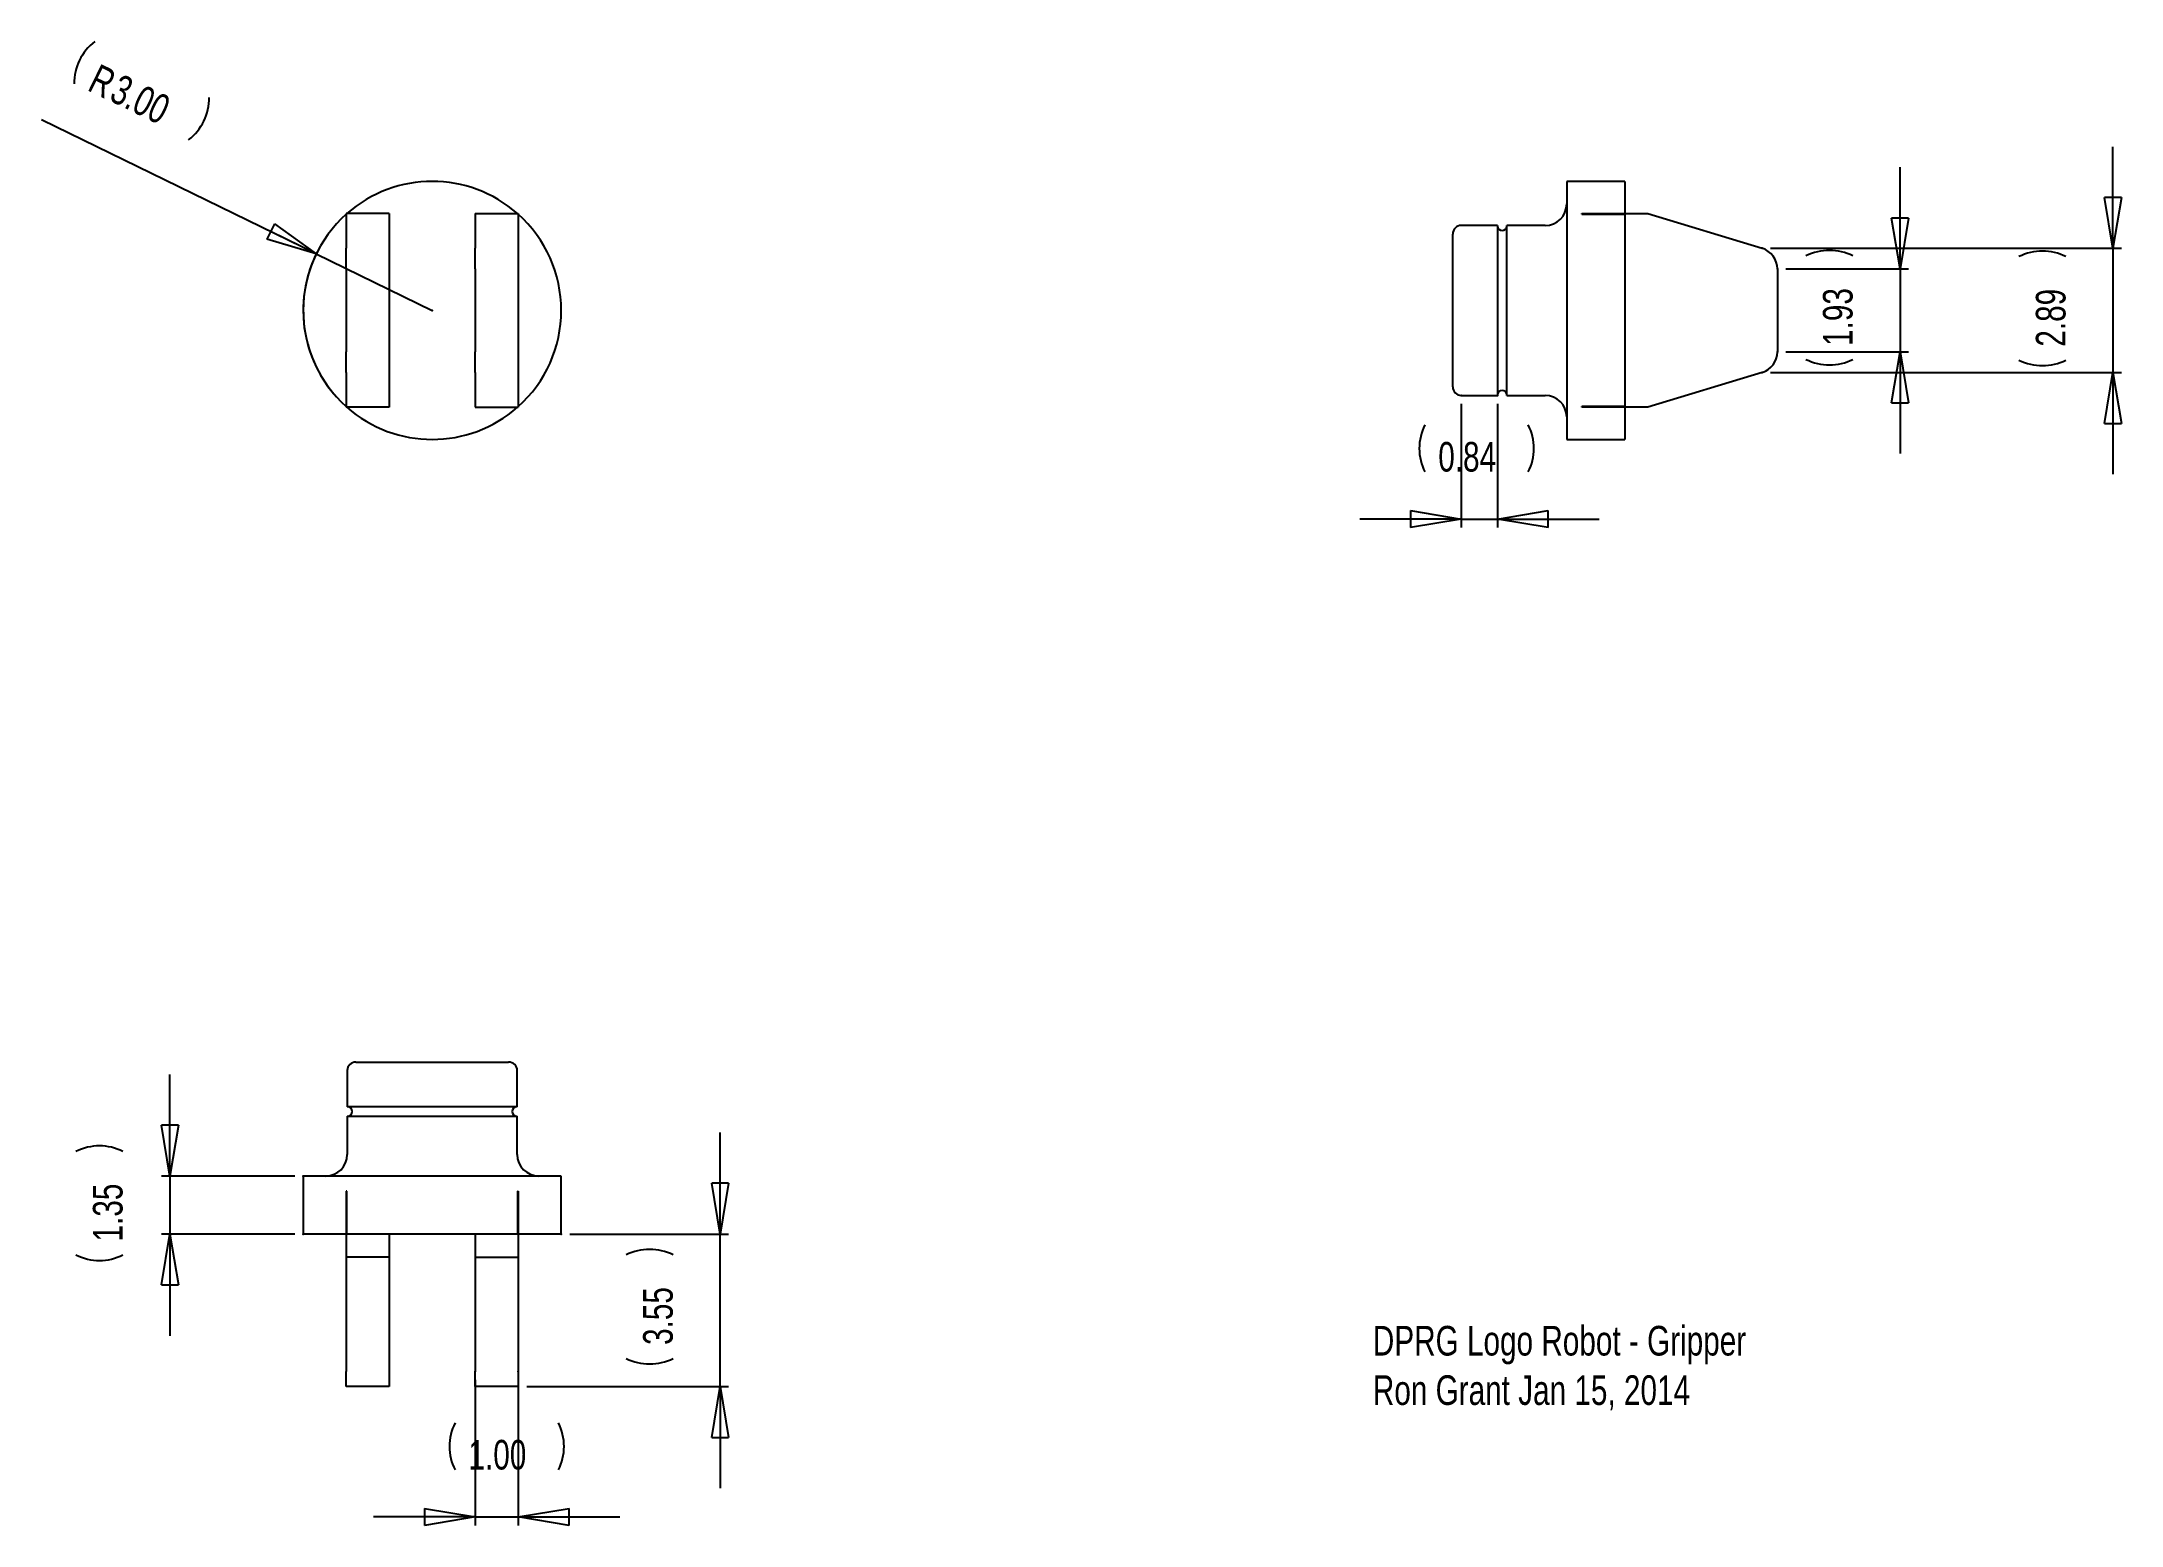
# Model space of a CAD drawing. Extents: x 0.93 to 10.6, y 0.72 to 7.63.
import ezdxf

# ---------------------------------------------------------------- set-up
doc = ezdxf.new("R2010")
doc.units = 0
doc.header["$MEASUREMENT"] = 0
doc.header["$PDSIZE"] = -1
doc.styles.add('SLDTEXTSTYLE0', font='txt', dxfattribs={"width": 0.75})
doc.dimstyles.new('SLDDIMSTYLE0', dxfattribs={"dimtxt": 0.137795, "dimasz": 0.23622, "dimexe": 0.03937, "dimexo": 0.0625, "dimgap": 0.034449, "dimtad": 0, "dimtih": 1, "dimtoh": 1, "dimlfac": 5, "dimzin": 4, "dimdsep": 46, "dimtxsty": 'Standard', "dimblk1": 'CLOSED', "dimblk2": 'CLOSED', "dimsah": 1, "dimcen": 0.09, "dimclrd": 255, "dimclre": 255, "dimclrt": 255, "dimadec": 0, "dimazin": 0, "dimtfac": 1, "dimtdec": 4, "dimtofl": 0, "dimtmove": 0, "dimatfit": 3, "dimfxl": 1, "dimtolj": 1, "dimtzin": 12, "dimarcsym": 0})
doc.dimstyles.new('SLDDIMSTYLE1', dxfattribs={"dimtxt": 0.137795, "dimasz": 0.23622, "dimexe": 0.03937, "dimexo": 0.0625, "dimgap": 0.034449, "dimtad": 0, "dimtih": 1, "dimtoh": 1, "dimlfac": 5, "dimzin": 12, "dimdsep": 46, "dimtxsty": 'Standard', "dimblk1": 'CLOSED', "dimblk2": 'CLOSED', "dimsah": 1, "dimcen": 0.09, "dimclrd": 255, "dimclre": 255, "dimclrt": 255, "dimadec": 0, "dimazin": 0, "dimtfac": 1, "dimtdec": 4, "dimtofl": 0, "dimtmove": 0, "dimatfit": 3, "dimfxl": 1, "dimtolj": 1, "dimtzin": 12, "dimarcsym": 0})
doc.dimstyles.new('SLDDIMSTYLE2', dxfattribs={"dimtxt": 0.137795, "dimasz": 0.23622, "dimexe": 0.03937, "dimexo": 0.0625, "dimgap": 0.034449, "dimtad": 0, "dimtih": 1, "dimtoh": 1, "dimlfac": 5, "dimzin": 4, "dimdsep": 46, "dimtxsty": 'Standard', "dimblk1": 'CLOSED', "dimblk2": 'CLOSED', "dimsah": 1, "dimcen": 0.09, "dimclrd": 255, "dimclre": 255, "dimclrt": 255, "dimadec": 0, "dimazin": 0, "dimtfac": 1, "dimtdec": 4, "dimtofl": 0, "dimtmove": 0, "dimatfit": 3, "dimfxl": 1, "dimtolj": 1, "dimtzin": 12, "dimarcsym": 0})
doc.dimstyles.new('SLDDIMSTYLE3', dxfattribs={"dimtxt": 0.137795, "dimasz": 0.23622, "dimexe": 0.03937, "dimexo": 0.0625, "dimgap": 0.034449, "dimtad": 0, "dimtih": 1, "dimtoh": 1, "dimlfac": 5, "dimdsep": 46, "dimtxsty": 'Standard', "dimblk1": 'CLOSED', "dimblk2": 'CLOSED', "dimsah": 1, "dimcen": 0.09, "dimclrd": 255, "dimclre": 255, "dimclrt": 255, "dimadec": 0, "dimazin": 0, "dimtfac": 1, "dimtdec": 4, "dimtofl": 0, "dimtmove": 0, "dimatfit": 3, "dimfxl": 1, "dimtolj": 1, "dimtzin": 12, "dimarcsym": 0})

# ---------------------------------------------------------------- blocks, each defined once
blk = doc.blocks.new('_CLOSED')
for p, q in [((-1, 0.166667), (0, 0)), ((-1, 0.166667), (-1, -0.166667)), ((0, 0), (-1, -0.166667)), ((0, 0), (-1, 0))]:
    blk.add_line(p, q)
blk = doc.blocks.new('*D0')
at = {"color": 7, "linetype": 'Continuous'}
for q in [(0.9334, 7.2613), (2.75, 6.375)]:
    blk.add_line((2.2108, 6.6381), q, dxfattribs=at)
for centre, radius, start, end in [((1.3291, 7.4311), 0.2444, 127.42821, 180.55831), ((1.4686, 7.363), 0.2444, 307.42821, 0.55831), ((2.75, 6.375), 0.6, 150.23907, 224.83619)]:
    blk.add_arc(centre, radius, start, end, dxfattribs=at)
at = {"color": 7}
for p in [(2.2108, 6.6381), (2.75, 6.375)]:
    blk.add_point(p, dxfattribs=at)
at = {"xscale": 0.2362204724, "yscale": 0.2362204724, "rotation": 333.9932564902}
blk.add_blockref('_CLOSED', (2.2108, 6.6381), dxfattribs=at)
at = {"color": 255, "char_height": 0.1378, "attachment_point": 7, "rotation": 333.99326, "style": 'SLDTEXTSTYLE0'}
for s, insert in [('R', (1.1408, 7.4013)), ('3.00', (1.2409, 7.3525))]:
    blk.add_mtext(s, dxfattribs=dict(at, insert=insert))
blk = doc.blocks.new('*D2')
at = {"color": 7, "linetype": 'Continuous'}
for p, q in [((4.0889, 2.0798), (4.0889, 2.5522)), ((3.3894, 2.0798), (4.1283, 2.0798)), ((4.0889, 1.3702), (4.0889, 2.0798)), ((3.1894, 1.3702), (4.1283, 1.3702)), ((4.0889, 1.3702), (4.0889, 0.8978))]:
    blk.add_line(p, q, dxfattribs=at)
for centre, start, end in [((3.761, 1.7642), 63.43495, 116.56505), ((3.761, 1.7203), 243.43495, 296.56505)]:
    blk.add_arc(centre, 0.2444, start, end, dxfattribs=at)
at = {"color": 7}
for p in [(3.35, 2.0798), (3.15, 1.3702)]:
    blk.add_point(p, dxfattribs=at)
at = {"xscale": 0.2362204724, "yscale": 0.2362204724}
for p, rotation in [((4.0889, 2.0798), 270), ((4.0889, 1.3702), 90)]:
    blk.add_blockref('_CLOSED', p, dxfattribs=dict(at, rotation=rotation))
at = {"color": 255, "insert": (3.8703, 1.5642), "char_height": 0.1378, "attachment_point": 7, "rotation": 90, "style": 'SLDTEXTSTYLE0'}
blk.add_mtext('3.55', dxfattribs=at)
blk = doc.blocks.new('*D3')
at = {"color": 7, "linetype": 'Continuous'}
for p, q in [((2.95, 1.4018), (2.95, 0.725)), ((3.15, 1.4018), (3.15, 0.725)), ((2.95, 0.7643), (2.4776, 0.7643)), ((2.95, 0.7643), (3.15, 0.7643)), ((3.15, 0.7643), (3.6224, 0.7643))]:
    blk.add_line(p, q, dxfattribs=at)
for centre, start, end in [((3.0746, 1.0923), 153.43495, 206.56505), ((3.1185, 1.0923), 333.43495, 26.56505)]:
    blk.add_arc(centre, 0.2444, start, end, dxfattribs=at)
at = {"color": 7}
for p in [(2.95, 1.4412), (3.15, 1.4412)]:
    blk.add_point(p, dxfattribs=at)
at = {"xscale": 0.2362204724, "yscale": 0.2362204724}
for p, rotation in [((2.95, 0.7643), 360), ((3.15, 0.7643), 180)]:
    blk.add_blockref('_CLOSED', p, dxfattribs=dict(at, rotation=rotation))
at = {"color": 255, "insert": (2.9185, 0.9829), "char_height": 0.1378, "attachment_point": 7, "style": 'SLDTEXTSTYLE0'}
blk.add_mtext('1.00', dxfattribs=at)
blk = doc.blocks.new('*D4')
at = {"color": 7, "linetype": 'Continuous'}
for p, q in [((1.5304, 2.3498), (1.5304, 2.8222)), ((2.1106, 2.3498), (1.491, 2.3498)), ((1.5304, 2.3498), (1.5304, 2.0798)), ((2.1106, 2.0798), (1.491, 2.0798)), ((1.5304, 2.0798), (1.5304, 1.6073))]:
    blk.add_line(p, q, dxfattribs=at)
for centre, start, end in [((1.2024, 2.2454), 63.43495, 116.56505), ((1.2024, 2.2015), 243.43495, 296.56505)]:
    blk.add_arc(centre, 0.2444, start, end, dxfattribs=at)
at = {"color": 7}
for p in [(2.15, 2.3498), (2.15, 2.0798)]:
    blk.add_point(p, dxfattribs=at)
at = {"xscale": 0.2362204724, "yscale": 0.2362204724}
for p, rotation in [((1.5304, 2.3498), 270), ((1.5304, 2.0798), 90)]:
    blk.add_blockref('_CLOSED', p, dxfattribs=dict(at, rotation=rotation))
at = {"color": 255, "insert": (1.3118, 2.0454), "char_height": 0.1378, "attachment_point": 7, "rotation": 90, "style": 'SLDTEXTSTYLE0'}
blk.add_mtext('1.35', dxfattribs=at)
blk = doc.blocks.new('*D5')
at = {"color": 7, "linetype": 'Continuous'}
for p, q in [((7.5352, 5.9406), (7.5352, 5.3657)), ((7.7033, 5.9406), (7.7033, 5.3657)), ((7.5352, 5.405), (7.0628, 5.405)), ((7.5352, 5.405), (7.7033, 5.405)), ((7.7033, 5.405), (8.1757, 5.405))]:
    blk.add_line(p, q, dxfattribs=at)
for centre, start, end in [((7.5842, 5.733), 153.43495, 206.56505), ((7.6281, 5.733), 333.43495, 26.56505)]:
    blk.add_arc(centre, 0.2444, start, end, dxfattribs=at)
at = {"color": 7}
for p in [(7.5352, 5.98), (7.7033, 5.98)]:
    blk.add_point(p, dxfattribs=at)
at = {"xscale": 0.2362204724, "yscale": 0.2362204724}
for p, rotation in [((7.5352, 5.405), 360), ((7.7033, 5.405), 180)]:
    blk.add_blockref('_CLOSED', p, dxfattribs=dict(at, rotation=rotation))
at = {"color": 255, "insert": (7.4281, 5.6237), "char_height": 0.1378, "attachment_point": 7, "style": 'SLDTEXTSTYLE0'}
blk.add_mtext('0.84', dxfattribs=at)
blk = doc.blocks.new('*D6')
at = {"color": 7, "linetype": 'Continuous'}
for p, q in [((10.5654, 6.6639), (10.5654, 7.1364)), ((8.9732, 6.6639), (10.6047, 6.6639)), ((10.5654, 6.6639), (10.5654, 6.0861)), ((8.9732, 6.0861), (10.6047, 6.0861)), ((10.5654, 6.0861), (10.5654, 5.6136))]:
    blk.add_line(p, q, dxfattribs=at)
for centre, start, end in [((10.2374, 6.4065), 63.43495, 116.56505), ((10.2374, 6.3626), 243.43495, 296.56505)]:
    blk.add_arc(centre, 0.2444, start, end, dxfattribs=at)
at = {"color": 7}
for p in [(8.9338, 6.6639), (8.9338, 6.0861)]:
    blk.add_point(p, dxfattribs=at)
at = {"xscale": 0.2362204724, "yscale": 0.2362204724}
for p, rotation in [((10.5654, 6.6639), 270), ((10.5654, 6.0861), 90)]:
    blk.add_blockref('_CLOSED', p, dxfattribs=dict(at, rotation=rotation))
at = {"color": 255, "insert": (10.3467, 6.2065), "char_height": 0.1378, "attachment_point": 7, "rotation": 90, "style": 'SLDTEXTSTYLE0'}
blk.add_mtext('2.89', dxfattribs=at)
blk = doc.blocks.new('*D7')
at = {"color": 7, "linetype": 'Continuous'}
for p, q in [((9.5752, 6.5682), (9.5752, 7.0407)), ((9.0441, 6.5682), (9.6146, 6.5682)), ((9.5752, 6.5682), (9.5752, 6.1818)), ((9.0441, 6.1818), (9.6146, 6.1818)), ((9.5752, 6.1818), (9.5752, 5.7093))]:
    blk.add_line(p, q, dxfattribs=at)
for centre, start, end in [((9.2473, 6.41), 63.43495, 116.56505), ((9.2473, 6.3661), 243.43495, 296.56505)]:
    blk.add_arc(centre, 0.2444, start, end, dxfattribs=at)
at = {"color": 7}
for p in [(9.0048, 6.5682), (9.0048, 6.1818)]:
    blk.add_point(p, dxfattribs=at)
at = {"xscale": 0.2362204724, "yscale": 0.2362204724}
for p, rotation in [((9.5752, 6.5682), 270), ((9.5752, 6.1818), 90)]:
    blk.add_blockref('_CLOSED', p, dxfattribs=dict(at, rotation=rotation))
at = {"color": 255, "insert": (9.3566, 6.2099), "char_height": 0.1378, "attachment_point": 7, "rotation": 90, "style": 'SLDTEXTSTYLE0'}
blk.add_mtext('1.93', dxfattribs=at)

msp = doc.modelspace()

# ---------------------------------------------------------------- linework, layer by layer
at = {"color": 7, "linetype": 'Continuous'}
for p, q in [((8.2952, 6.975), (8.0252, 6.975)), ((8.0252, 6.975), (8.0252, 6.375)), ((8.2952, 6.975), (8.2952, 6.825)), ((2.55, 6.825), (2.35, 6.825)), ((2.35, 6.825), (2.35, 6.6639)), ((2.55, 6.825), (2.55, 6.6639)), ((2.95, 6.825), (3.15, 6.825)), ((2.95, 6.825), (2.95, 6.6639)), ((3.15, 6.825), (3.15, 6.6639)), ((7.7033, 6.77), (7.5352, 6.77)), ((7.7033, 6.77), (7.7033, 5.98)), ((7.9252, 6.77), (7.7472, 6.77)), ((7.7472, 6.375), (7.7472, 6.77)), ((8.0952, 6.8222), (8.0952, 6.825)), ((8.0952, 6.825), (8.4032, 6.825)), ((8.0952, 6.8222), (8.2952, 6.8222)), ((8.2952, 6.8222), (8.2952, 5.9278)), ((8.4032, 6.825), (8.9338, 6.6639)), ((7.4952, 6.02), (7.4952, 6.73)), ((2.35, 6.5682), (2.35, 6.6639)), ((2.55, 6.6639), (2.55, 6.5682)), ((2.95, 6.5682), (2.95, 6.6639)), ((3.15, 6.6639), (3.15, 6.5682)), ((2.35, 6.5682), (2.35, 6.1818)), ((2.55, 6.5682), (2.55, 6.1818)), ((2.95, 6.5682), (2.95, 6.1818)), ((3.15, 6.5682), (3.15, 6.1818)), ((9.0048, 6.5682), (9.0048, 6.1818)), ((7.7472, 5.98), (7.7472, 6.375)), ((8.0252, 6.375), (8.0252, 5.775)), ((2.35, 6.0861), (2.35, 6.1818)), ((2.55, 6.1818), (2.55, 6.0861)), ((2.95, 6.0861), (2.95, 6.1818)), ((3.15, 6.1818), (3.15, 6.0861)), ((2.35, 6.0861), (2.35, 5.925)), ((2.55, 6.0861), (2.55, 5.925)), ((2.95, 6.0861), (2.95, 5.925)), ((3.15, 6.0861), (3.15, 5.925)), ((8.9338, 6.0861), (8.4032, 5.925)), ((2.55, 5.925), (2.35, 5.925)), ((2.95, 5.925), (3.15, 5.925)), ((7.5352, 5.98), (7.7033, 5.98)), ((7.7472, 5.98), (7.9252, 5.98)), ((8.2952, 5.9278), (8.0952, 5.9278)), ((8.0952, 5.925), (8.0952, 5.9278)), ((8.4032, 5.925), (8.0952, 5.925)), ((8.2952, 5.925), (8.2952, 5.775)), ((8.0252, 5.775), (8.2952, 5.775)), ((2.355, 2.8398), (2.355, 2.6717)), ((2.395, 2.8798), (3.105, 2.8798)), ((3.145, 2.6717), (3.145, 2.8398)), ((3.145, 2.6717), (2.355, 2.6717)), ((2.355, 2.6278), (2.355, 2.4498)), ((2.355, 2.6278), (3.145, 2.6278)), ((3.145, 2.4498), (3.145, 2.6278)), ((2.15, 2.3498), (2.15, 2.0798)), ((3.35, 2.3498), (2.15, 2.3498)), ((3.35, 2.0798), (3.35, 2.3498)), ((2.35, 2.2798), (2.35, 1.9718)), ((2.3531, 2.2798), (2.35, 2.2798)), ((2.3531, 2.0798), (2.3531, 2.2798)), ((3.1469, 2.2798), (3.1469, 2.0798)), ((3.1469, 2.2798), (3.15, 2.2798)), ((3.15, 2.2798), (3.15, 1.9718)), ((2.35, 2.0798), (2.15, 2.0798)), ((3.1469, 2.0798), (2.3531, 2.0798)), ((2.55, 2.0798), (2.55, 1.9718)), ((2.95, 2.0798), (2.95, 1.9718)), ((3.35, 2.0798), (3.15, 2.0798)), ((2.55, 1.9718), (2.35, 1.9718)), ((2.35, 1.9718), (2.35, 1.4412)), ((2.55, 1.9718), (2.55, 1.4412)), ((2.95, 1.9718), (3.15, 1.9718)), ((2.95, 1.9718), (2.95, 1.4412)), ((3.15, 1.9718), (3.15, 1.4412)), ((2.35, 1.3702), (2.35, 1.4412)), ((2.55, 1.3702), (2.35, 1.3702)), ((2.55, 1.4412), (2.55, 1.3702)), ((2.95, 1.3702), (2.95, 1.4412)), ((3.15, 1.3702), (2.95, 1.3702)), ((3.15, 1.4412), (3.15, 1.3702))]:
    msp.add_line(p, q, dxfattribs=at)
for centre, radius, start, end in [((2.75, 6.375), 0.6, 48.59038, 131.40962), ((7.9252, 6.87), 0.1, 270, 0), ((2.75, 6.375), 0.6, 131.81031, 228.18969), ((2.75, 6.375), 0.6, 311.81031, 48.18969), ((7.5352, 6.73), 0.04, 90, 180), ((7.7252, 6.7686), 0.022, 183.73453, 356.26547), ((8.9048, 6.5682), 0.1, 0, 73.11488), ((8.9048, 6.1818), 0.1, 286.88512, 0), ((7.5352, 6.02), 0.04, 180, 270), ((7.7252, 5.9814), 0.022, 3.73453, 176.26547), ((2.75, 6.375), 0.6, 228.59038, 311.40962), ((7.9252, 5.88), 0.1, 0, 90), ((2.395, 2.8398), 0.04, 90, 180), ((3.105, 2.8398), 0.04, 0, 90), ((2.3564, 2.6498), 0.022, 273.73453, 86.26547), ((3.1436, 2.6498), 0.022, 93.73453, 266.26547), ((2.255, 2.4498), 0.1, 270, 0), ((3.245, 2.4498), 0.1, 180, 270)]:
    msp.add_arc(centre, radius, start, end, dxfattribs=at)

# ---------------------------------------------------------------- texts
at = {"color": 255, "insert": (7.1239, 1.6527), "char_height": 0.137795, "attachment_point": 1, "style": 'SLDTEXTSTYLE0'}
msp.add_mtext('DPRG Logo Robot - Gripper\\PRon Grant Jan 15, 2014\\P', dxfattribs=at)

# ---------------------------------------------------------------- dimensions: what is measured, and where the dimension line sits
dim = msp.add_radius_dim(center=(2.75, 6.375), mpoint=(2.2108, 6.6381), dimstyle='SLDDIMSTYLE0')
dim.commit()
dim.dimension.update_dxf_attribs({"geometry": '*D0', "text_midpoint": (1.2432, 7.1101), "dimtype": 164})
at = {"color": 255}
for base, p1, p2, picture, middle in [((10.5654, 6.6639), (8.9338, 6.6639), (8.9338, 6.0861), '*D6', (10.5654, 6.3846)), ((9.5752, 6.5682), (9.0048, 6.5682), (9.0048, 6.1818), '*D7', (9.5752, 6.388)), ((1.5304, 2.3498), (2.15, 2.3498), (2.15, 2.0798), '*D4', (1.5304, 2.2235)), ((4.0889, 1.3702), (3.15, 1.3702), (3.35, 2.0798), '*D2', (4.0889, 1.7423))]:
    dim = msp.add_linear_dim(base=base, p1=p1, p2=p2, angle=90, dimstyle='SLDDIMSTYLE1', dxfattribs=at)
    dim.commit()
    dim.dimension.update_dxf_attribs({"geometry": picture, "text_midpoint": middle, "dimtype": 160})
for base, p1, p2, dimstyle, picture, middle in [((7.5352, 5.405), (7.5352, 5.98), (7.7033, 5.98), 'SLDDIMSTYLE3', '*D5', (7.6062, 5.405)), ((2.95, 0.7643), (2.95, 1.4412), (3.15, 1.4412), 'SLDDIMSTYLE2', '*D3', (3.0965, 0.7643))]:
    dim = msp.add_linear_dim(base=base, p1=p1, p2=p2, dimstyle=dimstyle, dxfattribs=at)
    dim.commit()
    dim.dimension.update_dxf_attribs({"geometry": picture, "text_midpoint": middle, "dimtype": 160})

doc.saveas('drawing.dxf')
